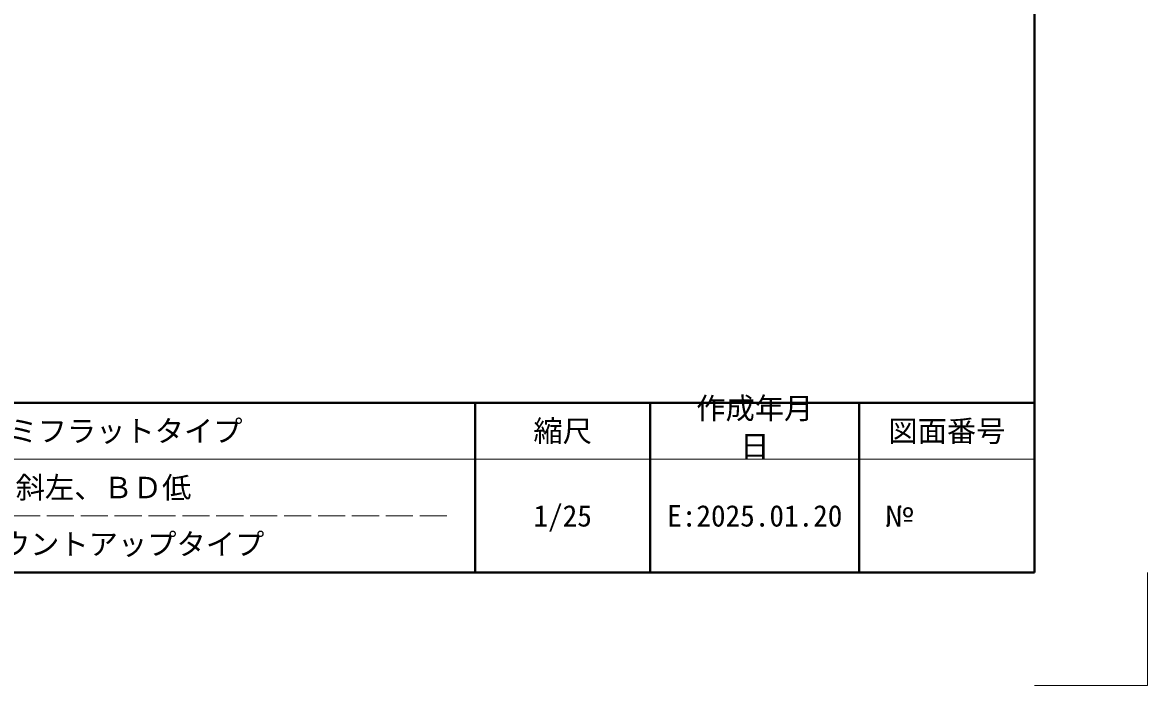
# Model space of a CAD drawing. Units: millimetres at full size; details may follow other scales. Extents: x 10958 to 21458, y 2125 to 9550.
# Drawn here: x 18969 to 21458, y 2125 to 3590 of the extents above; entities that cross this region are included whole.
import ezdxf
from ezdxf.enums import TextEntityAlignment as Align

# ---------------------------------------------------------------- set-up
doc = ezdxf.new("R2010")
doc.units = ezdxf.units.MM
doc.header["$LTSCALE"] = 10
doc.linetypes.add('DASHED', pattern=[7.5, 6, -1.5])
doc.layers.add('Defpoints_2', color=7, linetype='Continuous', lineweight=13)
doc.layers.add('図枠', color=7, linetype='Continuous', lineweight=5)
doc.styles.add('ＭＳ ゴシック', font='')
doc.styles.get('ＭＳ ゴシック').set_extended_font_data('MS Gothic')

msp = doc.modelspace()

# ---------------------------------------------------------------- linework, layer by layer
at = {"layer": 'Defpoints_2'}
for p in [(21458.14, 2374.64), (21208.14, 2124.64)]:
    msp.add_line(p, (21458.14, 2124.64), dxfattribs=at)
at = {"layer": '図枠', "lineweight": 40}
for p, q in [((21208.14, 2374.64), (21208.14, 9299.64)), ((11458.14, 2749.64), (21208.14, 2749.64)), ((19970.64, 2374.64), (19970.64, 2749.64)), ((20358.14, 2374.64), (20358.14, 2749.64)), ((20820.64, 2374.64), (20820.64, 2749.64)), ((11458.14, 2374.64), (21208.14, 2374.64))]:
    msp.add_line(p, q, dxfattribs=at)
at = {"layer": '図枠', "lineweight": 13}
msp.add_line((21208.14, 2624.64), (17114.39, 2624.64), dxfattribs=at)
at = {"layer": '図枠', "linetype": 'DASHED', "lineweight": 9}
msp.add_line((19908.14, 2499.64), (17676.89, 2499.64), dxfattribs=at)

# ---------------------------------------------------------------- texts
at = {"layer": '図枠', "style": 'ＭＳ ゴシック'}
for s, p in [('作成年月', (20459.89, 2761.18)), ('日', (20557.01, 2677.85))]:
    msp.add_text(s, height=47.47, dxfattribs=at).set_placement(p, align=Align.TOP_LEFT)
for s, p in [('Ｌ形エプロンブロックＢ セミフラットタイプ', (18792.51, 2687.14)), ('縮尺', (20164.39, 2687.14)), ('図面番号', (21014.39, 2687.14)), ('Ｂ基本、Ｂ水抜き、ＢＤ斜左、ＢＤ低', (18792.51, 2562.14)), ('1/25', (20164.39, 2499.64)), ('E:2025.01.20', (20589.39, 2499.64)), ('Ｂ斜左 H=20、Ｂ低 H=20、マウントアップタイプ', (18792.51, 2437.14))]:
    msp.add_text(s, height=47.47, dxfattribs=at).set_placement(p, align=Align.MIDDLE_CENTER)
msp.add_text('№', height=47.47, dxfattribs=at).set_placement((20876.08, 2499.64), align=Align.MIDDLE_LEFT)

doc.saveas('drawing.dxf')
